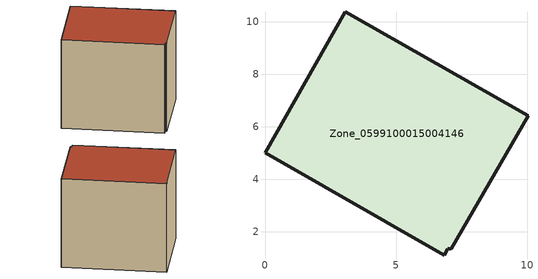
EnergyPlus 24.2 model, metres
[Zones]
Zone_0599100015004146
 floor ground (C_G): 3.07,10.39 10.03,6.41 7.1,1.34 6.97,1.35 6.83,1.09 0,5.01 z0.82
 wall outside (C_F): 10.03,6.41 3.07,10.39 0,5.01 6.83,1.09 6.97,1.35 7.1,1.34 10.03,6.41 z0.82:8.17
 roof outside (C_R): 6.83,1.09 6.97,1.35 7.1,1.34 10.03,6.41 3.07,10.39 0,5.01 z8.17
[BUILDING]
Pand.0599100015004146: North Axis=0; Terrain=City; Loads Convergence Tolerance Value=0.04; Temperature Convergence Tolerance Value=0.4; Solar Distribution=FullExterior; Maximum Number of Warmup Days=25; Minimum Number of Warmup Days=1
[Site:Location]
Rotterdam.The.Hague.AP_ZH_NLD Design_Conditions: Latitude=51.96; Longitude=4.45; Time Zone=1; Elevation=-4.5
[SITE:GROUNDTEMPERATURE:BUILDINGSURFACE]
18, 18, 18, 18, 18, 18, 18, 18, 18, 18, 18, 18
[MATERIAL] Thermal Absorptance=0.9; Solar Absorptance=0.7; Visible Absorptance=0.7
Name | Roughness | Thickness | Conductivity | Density | Specific Heat
G.TI.1946-1964 | MediumSmooth | 0.15 | 1 | 540 | 1210
F.TI.1946-1964 | Rough | 0.3 | 0.857143 | 1920 | 840
R.TI.1946-1964 | MediumRough | 0.2 | 0.277778 | 1500 | 1000
[CONSTRUCTION]
C_G: G.TI.1946-1964
C_F: F.TI.1946-1964
C_R: R.TI.1946-1964
[ZONE]
Zone_0599100015004146: Type=1; Multiplier=1; Ceiling Height=Autocalculate; Volume=Autocalculate; Floor Area=autocalculate; Part of Total Floor Area=Yes
[ZONEINFILTRATION:DESIGNFLOWRATE]
Infil_Zone_0599100015004146: Zone or ZoneList or Space or SpaceList=Zone_0599100015004146; Schedule=AlwaysOn; Design Flow Rate Calculation Method=Flow/Area; Flow Rate per Floor Area=0.003; Constant Term Coefficient=1; Temperature Term Coefficient=0; Velocity Term Coefficient=0; Velocity Squared Term Coefficient=0
[HVACTEMPLATE:ZONE:IDEALLOADSAIRSYSTEM]
Zone_0599100015004146: Maximum Heating Supply Air Temperature=50; Minimum Cooling Supply Air Temperature=13; Maximum Heating Supply Air Humidity Ratio=0.0156; Minimum Cooling Supply Air Humidity Ratio=0.0077; Heating Limit=NoLimit; Cooling Limit=NoLimit; Dehumidification Control Type=ConstantSensibleHeatRatio; Cooling Sensible Heat Ratio=0.7; Dehumidification Setpoint=60; Humidification Control Type=None; Humidification Setpoint=30; Outdoor Air Method=None; Outdoor Air Flow Rate per Person=0.00944; Outdoor Air Flow Rate per Zone Floor Area=0; Outdoor Air Flow Rate per Zone=0; Demand Controlled Ventilation Type=None; Outdoor Air Economizer Type=NoEconomizer; Heat Recovery Type=None; Sensible Heat Recovery Effectiveness=0.7; Latent Heat Recovery Effectiveness=0.65
[ZONECONTROL:THERMOSTAT]
ThermostatControl_Zone_0599100015004146: Zone or ZoneList=Zone_0599100015004146; Control Type Schedule=DualSetpointControlType; Control 1=Thermostat_Zone_0599100015004146; Temperature Difference Between Cutout And Setpoint=0
[THERMOSTATSETPOINT:DUALSETPOINT]
Thermostat_Zone_0599100015004146: Heating Setpoint Temperature Schedule=HeatingSetpoint_Zone_0599100015004146; Cooling Setpoint Temperature Schedule=CoolingSetpoint_Zone_0599100015004146
[SCHEDULE:COMPACT]
HeatingSetpoint_Zone_0599100015004146: Through: 12/31, For: AllDays, Until: 24:00, 21
CoolingSetpoint_Zone_0599100015004146: Through: 12/31, For: AllDays, Until: 24:00, 24
DualSetpointControlType: Through: 12/31, For: AllDays, Until: 24:00, 4
AlwaysOn: Through: 12/31, For: AllDays, Until: 24:00, 1
